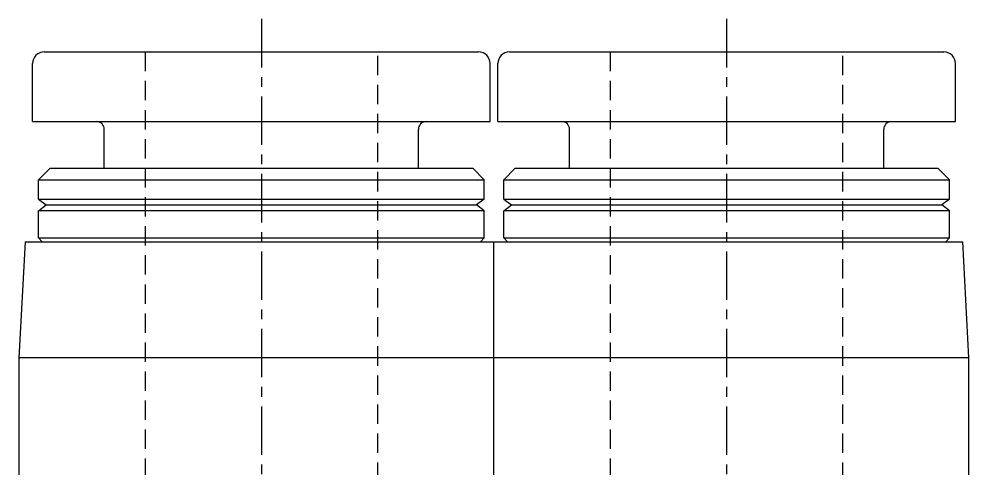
# Model space of a CAD drawing. Extents: x 15.3 to 102.8, y -16.9 to 75.1.
# Drawn here: x 24.44 to 48.94, y 38.03 to 49.62 of the extents above; entities that cross this region are included whole.
import ezdxf

# ---------------------------------------------------------------- set-up
doc = ezdxf.new("R2010")
doc.units = 0
doc.linetypes.add('CENTER', pattern=[2, 1.25, -0.25, 0.25, -0.25])
doc.linetypes.add('DASHED', pattern=[0.75, 0.5, -0.25])
doc.layers.get('0').update_dxf_attribs({"linetype": 'CONTINUOUS'})
doc.layers.add('CENTER', color=1, linetype='CENTER')

msp = doc.modelspace()

# ---------------------------------------------------------------- linework, layer by layer
at = {"color": 7, "linetype": 'CONTINUOUS'}
for p, q in [((25.085, 48.774), (36.285, 48.774)), ((37.085, 48.774), (48.285, 48.774)), ((24.785, 46.974), (24.785, 48.474)), ((36.585, 46.974), (36.585, 48.474)), ((36.785, 46.974), (36.785, 48.474)), ((48.585, 46.974), (48.585, 48.474)), ((24.785, 46.974), (36.585, 46.974)), ((36.785, 46.974), (48.585, 46.974)), ((26.635, 45.774), (26.635, 46.774)), ((34.735, 45.774), (34.735, 46.774)), ((38.635, 45.774), (38.635, 46.774)), ((46.735, 45.774), (46.735, 46.774)), ((24.935, 45.474), (25.235, 45.774)), ((25.235, 45.774), (36.135, 45.774)), ((36.435, 45.474), (36.135, 45.774)), ((36.935, 45.474), (37.235, 45.774)), ((37.235, 45.774), (48.135, 45.774)), ((48.435, 45.474), (48.135, 45.774)), ((24.935, 44.974), (24.935, 45.474)), ((24.935, 45.474), (36.435, 45.474)), ((36.435, 44.974), (36.435, 45.474)), ((36.935, 44.974), (36.935, 45.474)), ((36.935, 45.474), (48.435, 45.474)), ((48.435, 44.974), (48.435, 45.474)), ((24.935, 44.974), (25.135, 44.824)), ((24.935, 44.974), (36.435, 44.974)), ((36.435, 44.974), (36.235, 44.824)), ((36.935, 44.974), (37.135, 44.824)), ((36.935, 44.974), (48.435, 44.974)), ((48.435, 44.974), (48.235, 44.824)), ((24.935, 44.674), (25.135, 44.824)), ((24.935, 43.974), (24.935, 44.674)), ((36.435, 44.674), (24.935, 44.674)), ((25.135, 44.824), (36.235, 44.824)), ((36.435, 44.674), (36.235, 44.824)), ((36.435, 43.974), (36.435, 44.674)), ((36.935, 44.674), (37.135, 44.824)), ((36.935, 43.974), (36.935, 44.674)), ((48.435, 44.674), (36.935, 44.674)), ((37.135, 44.824), (48.235, 44.824)), ((48.435, 44.674), (48.235, 44.824)), ((48.435, 43.974), (48.435, 44.674)), ((24.592, 43.874), (24.435, 40.874)), ((24.592, 43.874), (48.778, 43.874)), ((25.035, 43.874), (24.935, 43.974)), ((24.935, 43.974), (36.435, 43.974)), ((36.335, 43.874), (36.435, 43.974)), ((36.685, 35.874), (36.685, 43.874)), ((37.035, 43.874), (36.935, 43.974)), ((36.935, 43.974), (48.435, 43.974)), ((48.335, 43.874), (48.435, 43.974)), ((48.935, 40.874), (48.778, 43.874)), ((24.435, 40.874), (24.435, 34.624)), ((48.935, 40.874), (24.435, 40.874)), ((48.935, 34.624), (48.935, 40.874))]:
    msp.add_line(p, q, dxfattribs=at)
at = {"color": 3, "linetype": 'DASHED'}
for p, q in [((27.685, 48.774), (27.685, 31.674)), ((33.685, 31.674), (33.685, 48.774)), ((39.685, 48.774), (39.685, 31.674)), ((45.685, 31.674), (45.685, 48.774))]:
    msp.add_line(p, q, dxfattribs=at)
at = {"color": 7, "linetype": 'CONTINUOUS'}
for centre, radius, start, end in [((25.085, 48.474), 0.3, 90, 180), ((36.285, 48.474), 0.3, 0, 90), ((37.085, 48.474), 0.3, 90, 180), ((48.285, 48.474), 0.3, 0, 90), ((26.435, 46.774), 0.2, 0, 90), ((34.935, 46.774), 0.2, 90, 180), ((38.435, 46.774), 0.2, 0, 90), ((46.935, 46.774), 0.2, 90, 180)]:
    msp.add_arc(centre, radius, start, end, dxfattribs=at)
at = {"layer": 'CENTER', "color": 1, "linetype": 'CENTER'}
for p, q in [((30.685, 49.624), (30.685, 30.674)), ((42.685, 49.624), (42.685, 30.674))]:
    msp.add_line(p, q, dxfattribs=at)

doc.saveas('drawing.dxf')
